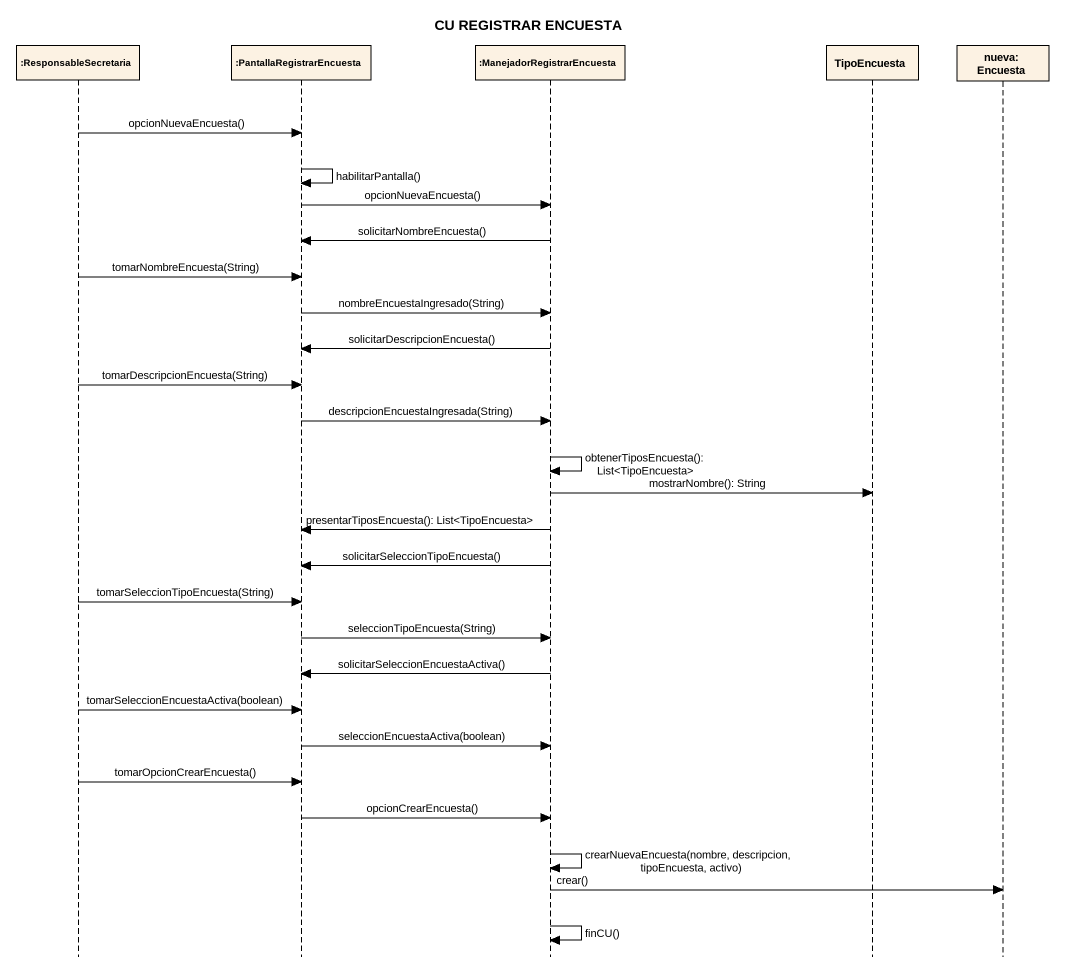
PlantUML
@startuml
title CU REGISTRAR ENCUESTA
hide footbox
participant ":ResponsableSecretaria" as ResponsableSecretaria
participant ":PantallaRegistrarEncuesta" as PantallaRegistrarEncuesta
participant ":ManejadorRegistrarEncuesta" as ManejadorRegistrarEncuesta
participant TipoEncuesta
participant "nueva: Encuesta" as nueva_Encuesta

ResponsableSecretaria -> PantallaRegistrarEncuesta : opcionNuevaEncuesta()
PantallaRegistrarEncuesta -> PantallaRegistrarEncuesta : habilitarPantalla()
PantallaRegistrarEncuesta -> ManejadorRegistrarEncuesta : opcionNuevaEncuesta()
ManejadorRegistrarEncuesta -> PantallaRegistrarEncuesta : solicitarNombreEncuesta()
ResponsableSecretaria -> PantallaRegistrarEncuesta : tomarNombreEncuesta(String)
PantallaRegistrarEncuesta -> ManejadorRegistrarEncuesta : nombreEncuestaIngresado(String)
ManejadorRegistrarEncuesta -> PantallaRegistrarEncuesta : solicitarDescripcionEncuesta()
ResponsableSecretaria -> PantallaRegistrarEncuesta : tomarDescripcionEncuesta(String)
PantallaRegistrarEncuesta -> ManejadorRegistrarEncuesta : descripcionEncuestaIngresada(String)
ManejadorRegistrarEncuesta -> ManejadorRegistrarEncuesta : obtenerTiposEncuesta(): List<TipoEncuesta>
ManejadorRegistrarEncuesta -> TipoEncuesta : mostrarNombre(): String
ManejadorRegistrarEncuesta -> PantallaRegistrarEncuesta : presentarTiposEncuesta(): List<TipoEncuesta>
ManejadorRegistrarEncuesta -> PantallaRegistrarEncuesta : solicitarSeleccionTipoEncuesta()
ResponsableSecretaria -> PantallaRegistrarEncuesta : tomarSeleccionTipoEncuesta(String)
PantallaRegistrarEncuesta -> ManejadorRegistrarEncuesta : seleccionTipoEncuesta(String)
ManejadorRegistrarEncuesta -> PantallaRegistrarEncuesta : solicitarSeleccionEncuestaActiva()
ResponsableSecretaria -> PantallaRegistrarEncuesta : tomarSeleccionEncuestaActiva(boolean)
PantallaRegistrarEncuesta -> ManejadorRegistrarEncuesta : seleccionEncuestaActiva(boolean)
ResponsableSecretaria -> PantallaRegistrarEncuesta : tomarOpcionCrearEncuesta()
PantallaRegistrarEncuesta -> ManejadorRegistrarEncuesta : opcionCrearEncuesta()
ManejadorRegistrarEncuesta -> ManejadorRegistrarEncuesta : crearNuevaEncuesta(nombre, descripcion, tipoEncuesta, activo)
ManejadorRegistrarEncuesta -> nueva_Encuesta : crear()
ManejadorRegistrarEncuesta -> ManejadorRegistrarEncuesta : finCU()
@enduml
